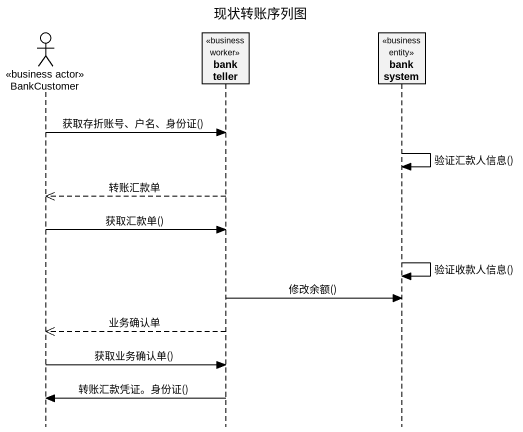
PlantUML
@startuml
title 现状转账序列图
hide footbox
actor BankCustomer <<business actor>>
participant "bank teller" as bank_teller <<business worker>>
participant "bank system" as bank_system <<business entity>>

BankCustomer -> bank_teller : 获取存折账号、户名、身份证()
bank_system -> bank_system : 验证汇款人信息()
bank_teller -->> BankCustomer : 转账汇款单
BankCustomer -> bank_teller : 获取汇款单()
bank_system -> bank_system : 验证收款人信息()
bank_teller -> bank_system : 修改余额()
bank_teller -->> BankCustomer : 业务确认单
BankCustomer -> bank_teller : 获取业务确认单()
bank_teller -> BankCustomer : 转账汇款凭证。身份证()
@enduml
